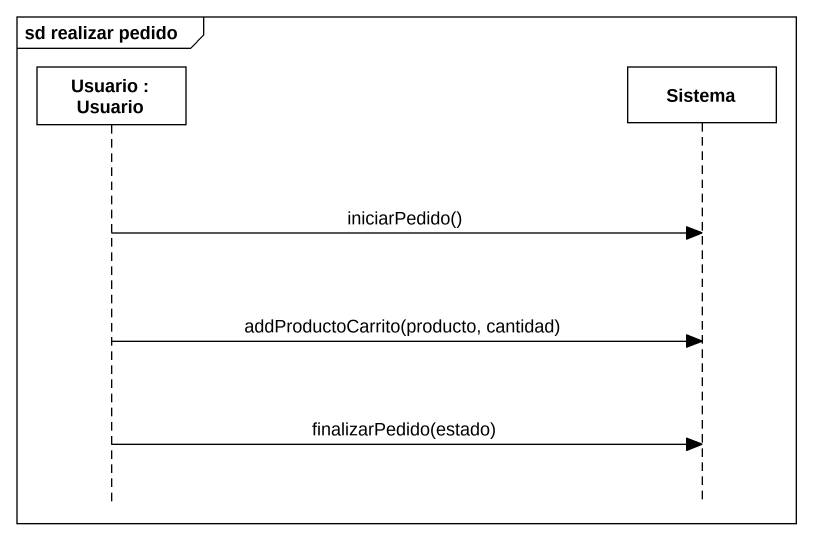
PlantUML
@startuml
mainframe sd realizar pedido
hide footbox
participant "Usuario : Usuario" as Usuario
participant Sistema

Usuario -> Sistema : iniciarPedido()
Usuario -> Sistema : addProductoCarrito(producto, cantidad)
Usuario -> Sistema : finalizarPedido(estado)
@enduml
